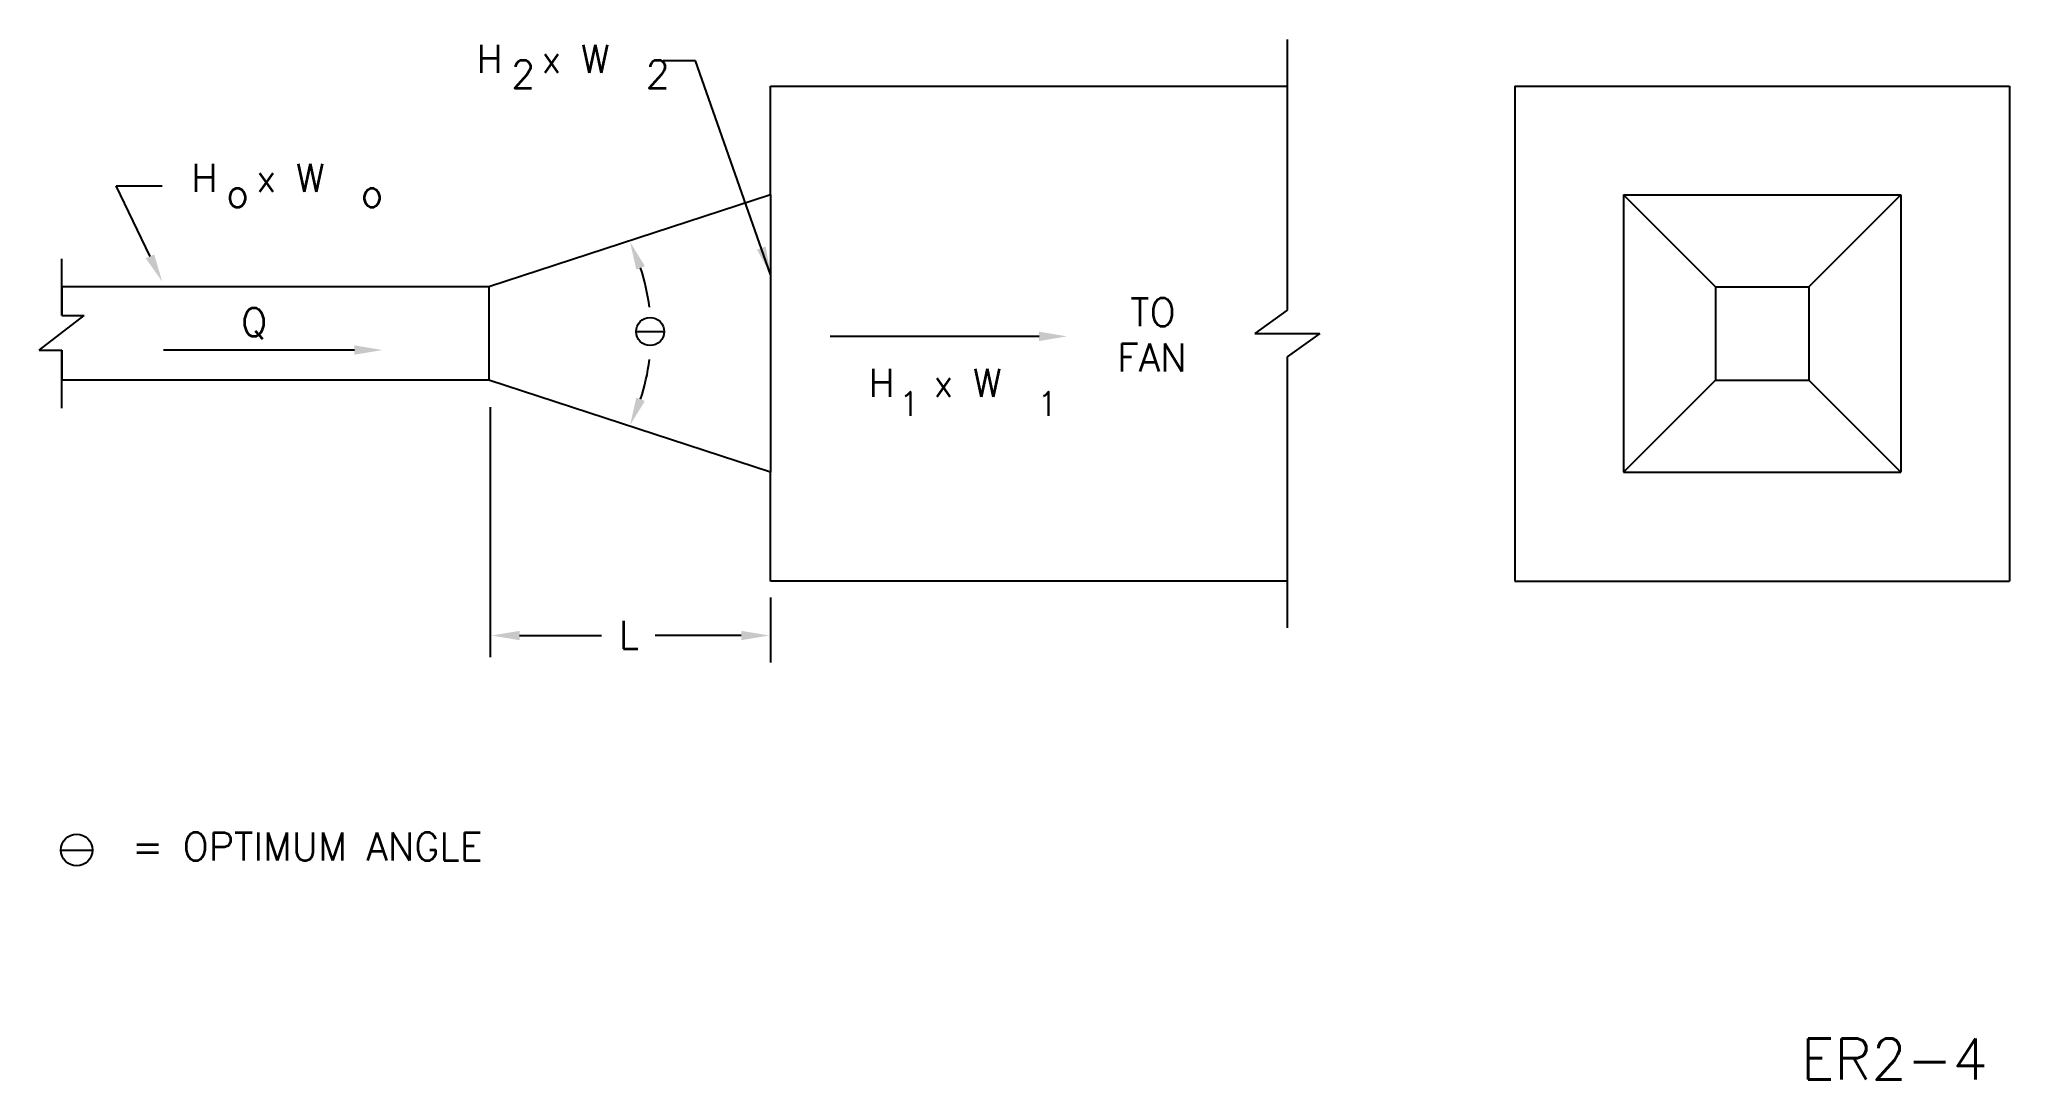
# Model space of a CAD drawing. Extents: x 0.5 to 11.1, y 1.3 to 6.9.
import ezdxf

# ---------------------------------------------------------------- set-up
doc = ezdxf.new("R2010")
doc.units = 0
doc.header["$LTSCALE"] = 0.5
doc.header["$MEASUREMENT"] = 0
doc.layers.get('0').update_dxf_attribs({"linetype": 'CONTINUOUS'})
doc.layers.add('NUMBER', color=7, linetype='CONTINUOUS')
doc.styles.add('ROMANS', font='romans')
doc.dimstyles.get("Standard").update_dxf_attribs({"dimtxt": 0.18, "dimasz": 0.18, "dimexe": 0.18, "dimexo": 0.0625, "dimgap": 0.09, "dimtad": 0, "dimtih": 1, "dimtoh": 1, "dimdec": 4, "dimzin": 0, "dimdsep": 46, "dimtxsty": 'Standard', "dimcen": 0.09, "dimadec": 0, "dimazin": 0, "dimtfac": 1, "dimtdec": 4, "dimtofl": 0, "dimtmove": 0, "dimatfit": 3, "dimfxl": 0, "dimtolj": 1, "dimtzin": 0, "dimarcsym": 0})

msp = doc.modelspace()

# ---------------------------------------------------------------- linework, layer by layer
for p, q in [((7.184, 6.891), (7.184, 5.442)), ((4.418, 6.641), (7.184, 6.641)), ((4.418, 6.059), (4.418, 6.641)), ((8.402, 6.641), (8.402, 3.992)), ((8.402, 6.641), (11.051, 6.641)), ((11.051, 6.641), (11.051, 3.992)), ((1.096, 5.73), (0.914, 6.108)), ((0.914, 6.108), (1.161, 6.108)), ((4.418, 6.059), (2.91, 5.567)), ((4.418, 6.059), (4.418, 4.575)), ((8.984, 6.059), (10.468, 6.059)), ((8.984, 6.059), (8.984, 4.575)), ((9.476, 5.567), (8.984, 6.059)), ((9.976, 5.567), (10.468, 6.059)), ((10.468, 6.059), (10.468, 4.575)), ((0.623, 5.414), (0.623, 5.717)), ((2.91, 5.567), (0.623, 5.567)), ((0.623, 5.567), (0.623, 5.414)), ((2.91, 5.567), (2.91, 5.067)), ((9.476, 5.567), (9.976, 5.567)), ((9.476, 5.567), (9.476, 5.067)), ((9.976, 5.567), (9.976, 5.067)), ((0.503, 5.228), (0.743, 5.414)), ((0.623, 5.414), (0.743, 5.414)), ((7.184, 5.442), (7.01, 5.317)), ((3.698, 5.328), (3.848, 5.328)), ((4.909, 5.302), (4.736, 5.302)), ((5.855, 5.302), (4.909, 5.302)), ((7.01, 5.317), (7.358, 5.317)), ((7.358, 5.317), (7.184, 5.192)), ((0.503, 5.228), (0.623, 5.228)), ((0.623, 4.917), (0.623, 5.228)), ((0.623, 5.228), (0.623, 5.067)), ((1.244, 5.229), (1.168, 5.229)), ((2.19, 5.229), (1.244, 5.229)), ((7.184, 5.192), (7.184, 3.742)), ((2.91, 5.067), (0.623, 5.067)), ((4.418, 4.575), (2.91, 5.067)), ((9.476, 5.067), (8.984, 4.575)), ((9.476, 5.067), (9.976, 5.067)), ((9.976, 5.067), (10.468, 4.575)), ((2.917, 4.924), (2.917, 4.109)), ((4.418, 3.992), (4.418, 4.575)), ((8.984, 4.575), (10.468, 4.575)), ((2.917, 4.109), (2.917, 3.585)), ((7.184, 3.992), (4.418, 3.992)), ((4.418, 3.905), (4.418, 3.556)), ((8.402, 3.992), (11.051, 3.992)), ((3.074, 3.701), (3.512, 3.701)), ((4.261, 3.701), (3.799, 3.701))]:
    msp.add_line(p, q)
at = {"color": 0}
msp.add_line((0.618, 2.553), (0.787, 2.553), dxfattribs=at)
msp.add_circle((3.773, 5.328), 0.075)
msp.add_circle((0.703, 2.553), 0.0847, dxfattribs=at)
for start, end in [(7.2526, 18.3412), (341.6588, 352.851)]:
    msp.add_arc((2.66, 5.317), 1.118, start, end)
for points in [[(3.699, 5.659), (3.745, 5.678), (3.665, 5.808)], [(1.118, 5.741), (1.073, 5.719), (1.161, 5.595)], [(5.855, 5.327), (5.855, 5.277), (6.005, 5.302)], [(2.19, 5.254), (2.19, 5.204), (2.34, 5.229)], [(3.699, 4.974), (3.745, 4.956), (3.665, 4.826)], [(3.074, 3.676), (3.074, 3.726), (2.924, 3.701)], [(4.261, 3.726), (4.261, 3.676), (4.411, 3.701)]]:
    msp.add_solid(points)

# ---------------------------------------------------------------- texts
at = {"style": 'ROMANS'}
for s, height, p in [('H  x W', 0.15, (2.842, 6.713)), ('2', 0.15, (3.029, 6.63)), ('2', 0.15, (3.749, 6.63)), ('H  x W', 0.15, (1.316, 6.076)), ('o', 0.15, (1.503, 5.994)), ('o', 0.15, (2.223, 5.994)), ('TO', 0.15, (6.343, 5.357)), ('Q', 0.15, (1.582, 5.303)), ('FAN', 0.15, (6.272, 5.114)), ('H  x W', 0.15, (4.941, 4.979)), ('1', 0.13, (5.105, 4.876)), ('1', 0.13, (5.845, 4.876)), ('L', 0.15, (3.605, 3.629))]:
    msp.add_text(s, height=height, dxfattribs=at).set_placement(p)
at = {"color": 0, "style": 'ROMANS'}
msp.add_text('= OPTIMUM ANGLE', height=0.15, dxfattribs=at).set_placement((0.999, 2.496))
at = {"layer": 'NUMBER', "style": 'ROMANS'}
msp.add_text('ER2-4', height=0.22, dxfattribs=at).set_placement((9.934, 1.324))

# ---------------------------------------------------------------- leaders
msp.add_leader([(4.418, 5.633), (4.016, 6.776), (3.843, 6.776)], dimstyle='Standard', override={"dimtxt": 0.15, "dimasz": 0.15, "dimgap": 0.09, "dimtad": 0, "dimtmove": 2})

doc.saveas('drawing.dxf')
